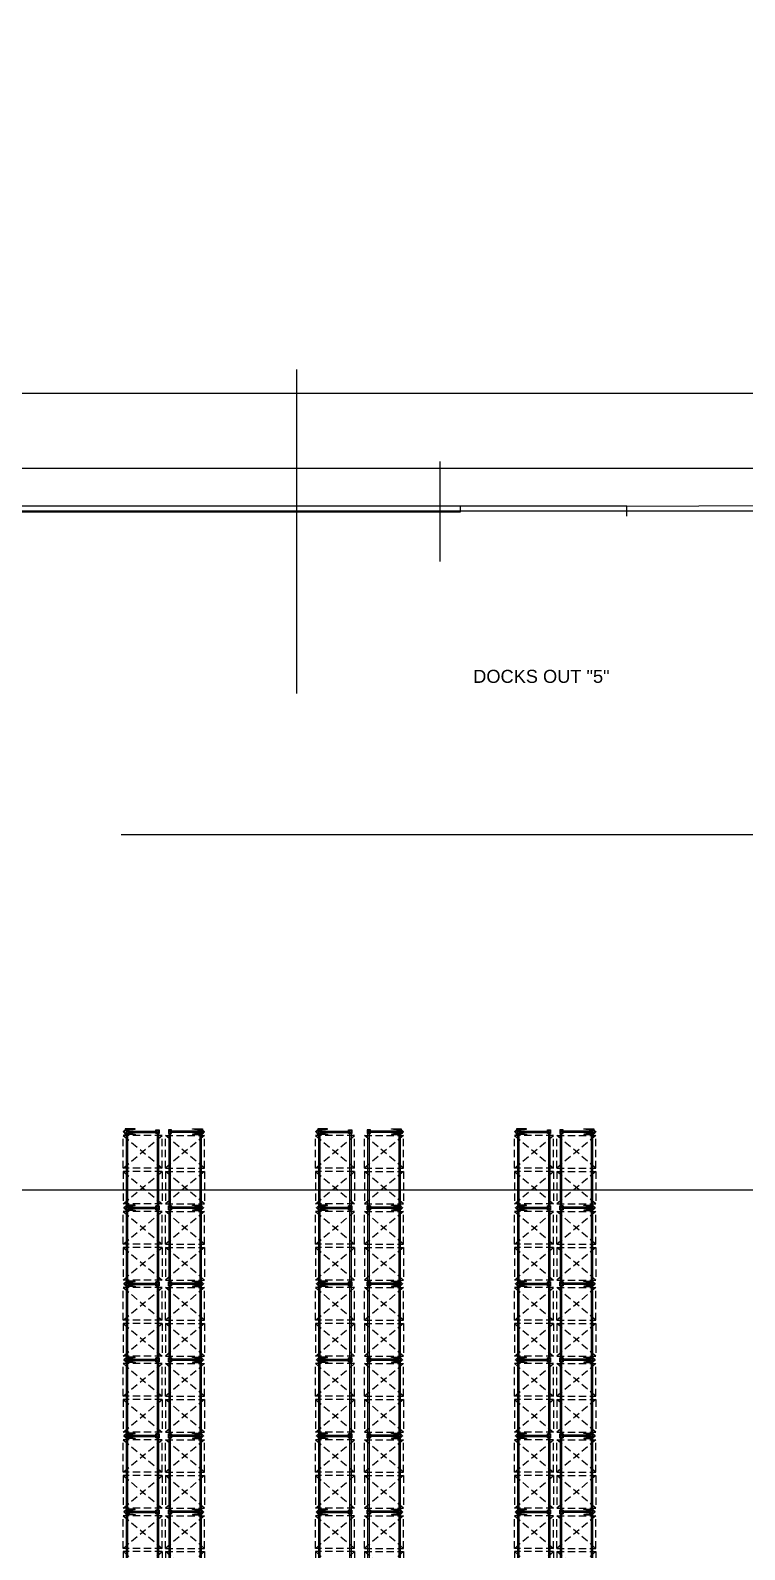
# Model space of a CAD drawing. Header units: millimetres. Extents: x 13 to 166, y 58 to 179.
# Drawn here: x 74.04 to 95.96, y 132.69 to 179.29 of the extents above; entities that cross this region are included whole.
import ezdxf

# ---------------------------------------------------------------- set-up
doc = ezdxf.new("R2010")
doc.units = ezdxf.units.MM
doc.linetypes.add('12_13_14_SB-E17-AR-A01_A02_A03-A$0$DASHED2', pattern=[0.375, 0.25, -0.125])
doc.layers.add('Rack Tecnorack 2300 mm Munster', color=1, linetype='Continuous')
doc.styles.get("Standard").update_dxf_attribs({"font": 'txt.shx'})

# ---------------------------------------------------------------- blocks, each defined once
blk = doc.blocks.new('Rack 2300mm')
at = {"color": 252}
for p, q in [((3089.894409, 1794.685928), (3089.894409, 1795.581501)), ((3089.914409, 1794.685928), (3089.914409, 1795.581501)), ((3089.934409, 1794.685928), (3089.934409, 1795.581501)), ((3092.199909, 1795.632714), (3089.961909, 1795.632714)), ((3092.194909, 1795.587714), (3089.966909, 1795.587714)), ((3092.227409, 1794.685928), (3092.227409, 1795.581501)), ((3092.247409, 1794.685928), (3092.247409, 1795.581501)), ((3092.267409, 1794.685928), (3092.267409, 1795.581501)), ((3089.934409, 1795.567108), (3089.914409, 1795.567108)), ((3092.247409, 1795.567108), (3092.267409, 1795.567108)), ((3089.914409, 1794.700321), (3089.894409, 1794.700321)), ((3092.194909, 1794.679714), (3089.966909, 1794.679714)), ((3092.227409, 1794.700321), (3092.247409, 1794.700321)), ((3092.199909, 1794.634714), (3089.961909, 1794.634714))]:
    blk.add_line(p, q, dxfattribs=at)
at = {"color": 253, "linetype": '12_13_14_SB-E17-AR-A01_A02_A03-A$0$DASHED2', "ltscale": 0.9}
for p, q in [((3091.030463, 1795.733714), (3090.030463, 1795.733714)), ((3090.030463, 1794.533714), (3091.030463, 1795.733714)), ((3091.030463, 1794.533714), (3090.030463, 1795.733714)), ((3090.030463, 1795.733714), (3090.030463, 1794.533714)), ((3091.030463, 1795.733714), (3091.030463, 1794.533714)), ((3091.131355, 1795.733714), (3091.131355, 1794.533714)), ((3091.131355, 1795.733714), (3092.131355, 1795.733714)), ((3092.131355, 1794.533714), (3091.131355, 1795.733714)), ((3091.131355, 1794.533714), (3092.131355, 1795.733714)), ((3092.131355, 1795.733714), (3092.131355, 1794.533714)), ((3091.030463, 1794.533714), (3090.030463, 1794.533714)), ((3091.131355, 1794.533714), (3092.131355, 1794.533714))]:
    blk.add_line(p, q, dxfattribs=at)
at = {"color": 252}
for points in [[(3089.894409, 1795.542714), (3089.854409, 1795.542714), (3089.854409, 1795.642714), (3089.974409, 1795.642714), (3089.974409, 1795.542714), (3089.934409, 1795.542714)], [(3089.914409, 1795.581501), (3089.894409, 1795.581501)], [(3089.914409, 1795.581501), (3089.934409, 1795.581501)], [(3092.267409, 1795.542714), (3092.307409, 1795.542714), (3092.307409, 1795.642714), (3092.187409, 1795.642714), (3092.187409, 1795.542714), (3092.227409, 1795.542714)], [(3092.247409, 1795.581501), (3092.227409, 1795.581501)], [(3092.247409, 1795.581501), (3092.267409, 1795.581501)], [(3089.894409, 1794.724714), (3089.854409, 1794.724714), (3089.854409, 1794.624714), (3089.974409, 1794.624714), (3089.974409, 1794.724714), (3089.934409, 1794.724714)], [(3089.914409, 1794.685928), (3089.894409, 1794.685928)], [(3089.914409, 1794.685928), (3089.934409, 1794.685928)], [(3092.267409, 1794.724714), (3092.307409, 1794.724714), (3092.307409, 1794.624714), (3092.187409, 1794.624714), (3092.187409, 1794.724714), (3092.227409, 1794.724714)], [(3092.247409, 1794.685928), (3092.227409, 1794.685928)], [(3092.247409, 1794.685928), (3092.267409, 1794.685928)]]:
    blk.add_lwpolyline(points, dxfattribs=at)
at = {"color": 252, "lineweight": 30}
for points in [[(3089.935696, 1795.551501), (3089.935696, 1795.57943, -0.198912), (3089.93716, 1795.582966), (3089.955445, 1795.60125, 0.198912), (3089.956909, 1795.604785), (3089.956909, 1795.627714, 0.414214), (3089.951909, 1795.632714), (3089.876909, 1795.632714, 0.414214), (3089.871909, 1795.627714), (3089.871909, 1795.604785, 0.198912), (3089.873374, 1795.60125), (3089.891658, 1795.582966, -0.198912), (3089.893122, 1795.57943), (3089.893122, 1795.551501)], [(3092.226122, 1795.551501), (3092.226122, 1795.57943, 0.198912), (3092.224658, 1795.582966), (3092.206374, 1795.60125, -0.198912), (3092.204909, 1795.604785), (3092.204909, 1795.627714, -0.414214), (3092.209909, 1795.632714), (3092.284909, 1795.632714, -0.414214), (3092.289909, 1795.627714), (3092.289909, 1795.604785, -0.198912), (3092.288445, 1795.60125), (3092.27016, 1795.582966, 0.198912), (3092.268696, 1795.57943), (3092.268696, 1795.551501)], [(3089.935696, 1794.715928), (3089.935696, 1794.687999, 0.198912), (3089.93716, 1794.684463), (3089.955445, 1794.666179, -0.198912), (3089.956909, 1794.662643), (3089.956909, 1794.639714, -0.414214), (3089.951909, 1794.634714), (3089.876909, 1794.634714, -0.414214), (3089.871909, 1794.639714), (3089.871909, 1794.662643, -0.198912), (3089.873374, 1794.666179), (3089.891658, 1794.684463, 0.198912), (3089.893122, 1794.687999), (3089.893122, 1794.715928)], [(3092.226122, 1794.715928), (3092.226122, 1794.687999, -0.198912), (3092.224658, 1794.684463), (3092.206374, 1794.666179, 0.198912), (3092.204909, 1794.662643), (3092.204909, 1794.639714, 0.414214), (3092.209909, 1794.634714), (3092.284909, 1794.634714, 0.414214), (3092.289909, 1794.639714), (3092.289909, 1794.662643, 0.198912), (3092.288445, 1794.666179), (3092.27016, 1794.684463, -0.198912), (3092.268696, 1794.687999), (3092.268696, 1794.715928)]]:
    blk.add_lwpolyline(points, format="xyb", dxfattribs=at)
at = {"color": 252}
for points in [[(3089.951909, 1795.632714), (3089.961909, 1795.632714, -0.414214), (3089.966909, 1795.627714), (3089.966909, 1795.582714)], [(3092.209909, 1795.632714), (3092.199909, 1795.632714, 0.414214), (3092.194909, 1795.627714), (3092.194909, 1795.582714)], [(3089.951909, 1794.634714), (3089.961909, 1794.634714, 0.414214), (3089.966909, 1794.639714), (3089.966909, 1794.684714)], [(3092.209909, 1794.634714), (3092.199909, 1794.634714, -0.414214), (3092.194909, 1794.639714), (3092.194909, 1794.684714)]]:
    blk.add_lwpolyline(points, format="xyb", dxfattribs=at)
for points in [[(3089.870749, 1795.572714), (3089.875079, 1795.570214), (3089.875079, 1795.565214), (3089.870749, 1795.562714), (3089.866419, 1795.565214), (3089.866419, 1795.570214)], [(3089.958069, 1795.562714), (3089.9624, 1795.565214), (3089.9624, 1795.570214), (3089.958069, 1795.572714), (3089.953739, 1795.570214), (3089.953739, 1795.565214)], [(3092.203749, 1795.562714), (3092.199419, 1795.565214), (3092.199419, 1795.570214), (3092.203749, 1795.572714), (3092.208079, 1795.570214), (3092.208079, 1795.565214)], [(3092.291069, 1795.572714), (3092.286739, 1795.570214), (3092.286739, 1795.565214), (3092.291069, 1795.562714), (3092.2954, 1795.565214), (3092.2954, 1795.570214)], [(3089.870749, 1794.694714), (3089.875079, 1794.697214), (3089.875079, 1794.702214), (3089.870749, 1794.704714), (3089.866419, 1794.702214), (3089.866419, 1794.697214)], [(3089.958069, 1794.704714), (3089.9624, 1794.702214), (3089.9624, 1794.697214), (3089.958069, 1794.694714), (3089.953739, 1794.697214), (3089.953739, 1794.702214)], [(3092.203749, 1794.704714), (3092.199419, 1794.702214), (3092.199419, 1794.697214), (3092.203749, 1794.694714), (3092.208079, 1794.697214), (3092.208079, 1794.702214)], [(3092.291069, 1794.694714), (3092.286739, 1794.697214), (3092.286739, 1794.702214), (3092.291069, 1794.704714), (3092.2954, 1794.702214), (3092.2954, 1794.697214)]]:
    blk.add_lwpolyline(points, close=True, dxfattribs=at)
at = {"color": 252, "ltscale": 5}
blk.add_lwpolyline([(3092.252823, 1794.684714), (3092.241995, 1794.684714)], dxfattribs=at)
at = {"color": 252}
for centre in [(3089.870749, 1795.567714), (3089.958069, 1795.567714), (3092.203749, 1795.567714), (3092.291069, 1795.567714), (3089.870749, 1794.699714), (3089.958069, 1794.699714), (3092.203749, 1794.699714), (3092.291069, 1794.699714)]:
    blk.add_circle(centre, 0.00634, dxfattribs=at)
at = {"layer": 'Defpoints', "color": 252}
for points in [[(3089.85077, 1794.659714), (3089.85077, 1794.843873), (3089.84077, 1794.904714), (3089.83077, 1794.904714), (3089.83077, 1794.624714), (3089.85077, 1794.624714)], [(3089.978049, 1794.659714), (3089.978049, 1794.843873), (3089.988049, 1794.904714), (3089.998049, 1794.904714), (3089.998049, 1794.624714), (3089.978049, 1794.624714)], [(3092.18377, 1794.659714), (3092.18377, 1794.843873), (3092.17377, 1794.904714), (3092.16377, 1794.904714), (3092.16377, 1794.624714), (3092.18377, 1794.624714)], [(3092.311049, 1794.659714), (3092.311049, 1794.843873), (3092.321049, 1794.904714), (3092.331049, 1794.904714), (3092.331049, 1794.624714), (3092.311049, 1794.624714)]]:
    blk.add_lwpolyline(points, dxfattribs=at)
at = {"layer": 'Defpoints', "color": 252, "lineweight": 30, "ltscale": 5}
for points in [[(3089.85077, 1794.659714), (3089.85077, 1794.624714), (3089.914409, 1794.561075), (3089.978049, 1794.624714), (3089.978049, 1794.659714)], [(3092.18377, 1794.659714), (3092.18377, 1794.624714), (3092.247409, 1794.561075), (3092.311049, 1794.624714), (3092.311049, 1794.659714)]]:
    blk.add_lwpolyline(points, dxfattribs=at)
blk = doc.blocks.new('Proteccion Rack 80 Tecnoracks (Planta)')
at = {"color": 252}
for points in [[(2007.437156, 1320.577409), (2007.252998, 1320.577409), (2007.192156, 1320.587409), (2007.192156, 1320.597409), (2007.472156, 1320.597409), (2007.472156, 1320.57751)], [(2007.437156, 1320.450129), (2007.252998, 1320.450129), (2007.192156, 1320.440129), (2007.192156, 1320.430129), (2007.472156, 1320.430129), (2007.472156, 1320.450028)]]:
    blk.add_lwpolyline(points, dxfattribs=at)
for points in [[(2007.297631, 1320.587459), (2007.300131, 1320.591789), (2007.305131, 1320.591789), (2007.307631, 1320.587459), (2007.305131, 1320.583129), (2007.300131, 1320.583129)], [(2007.297631, 1320.440079), (2007.300131, 1320.435749), (2007.305131, 1320.435749), (2007.307631, 1320.440079), (2007.305131, 1320.444409), (2007.300131, 1320.444409)], [(2007.412297, 1320.587459), (2007.414797, 1320.591789), (2007.419797, 1320.591789), (2007.422297, 1320.587459), (2007.419797, 1320.583129), (2007.414797, 1320.583129)], [(2007.412297, 1320.440079), (2007.414797, 1320.435748), (2007.419797, 1320.435748), (2007.422297, 1320.440079), (2007.419797, 1320.444409), (2007.414797, 1320.444409)]]:
    blk.add_lwpolyline(points, close=True, dxfattribs=at)
blk.add_lwpolyline([(2007.437156, 1320.451129), (2007.467599, 1320.451129, 0.198912), (2007.47467, 1320.454058), (2007.52731, 1320.506698, 0.414214), (2007.52731, 1320.52084), (2007.47467, 1320.57348, 0.198912), (2007.467599, 1320.576409), (2007.437156, 1320.576409), (2007.437156, 1320.578409), (2007.467599, 1320.578409, -0.198912), (2007.476085, 1320.574894), (2007.528724, 1320.522254, -0.414214), (2007.528724, 1320.505284), (2007.476085, 1320.452644, -0.198912), (2007.467599, 1320.449129), (2007.437156, 1320.449129), (2007.437156, 1320.451129)], format="xyb", dxfattribs=at)
for centre, radius in [((2007.302631, 1320.587459), 0.00634), ((2007.302631, 1320.440079), 0.00634), ((2007.302631, 1320.587459), 0.00433), ((2007.302631, 1320.440079), 0.00433), ((2007.302631, 1320.587459), 0.002732), ((2007.302631, 1320.440079), 0.002732), ((2007.302631, 1320.587459), 0.002203), ((2007.302631, 1320.440079), 0.002203), ((2007.417297, 1320.587459), 0.00634), ((2007.417297, 1320.440079), 0.00634), ((2007.417297, 1320.587459), 0.00433), ((2007.417297, 1320.440079), 0.00433), ((2007.417297, 1320.587459), 0.002732), ((2007.417297, 1320.440079), 0.002732), ((2007.417297, 1320.587459), 0.002203), ((2007.417297, 1320.440079), 0.002203)]:
    blk.add_circle(centre, radius, dxfattribs=at)
at = {"layer": 'Defpoints', "color": 252, "linetype": 'Continuous', "lineweight": 0}
blk.add_line((2007.431156, 1320.551269), (2007.431156, 1320.476269), dxfattribs=at)

msp = doc.modelspace()

# ---------------------------------------------------------------- linework, layer by layer
at = {"layer": 'Defpoints', "linetype": 'Continuous'}
for p, q in [((82.210245, 168.884413), (82.210245, 158.946244)), ((86.605708, 166.061406), (86.605708, 162.998182))]:
    msp.add_line(p, q, dxfattribs=at)
at = {"layer": 'Defpoints', "color": 11, "linetype": 'Continuous'}
msp.add_lwpolyline([(12.991666, 168.144934), (12.991666, 101.155791), (75.139119, 101.155791), (126.516698, 148.38498), (121.343444, 153.416509), (131.145404, 163.420835), (115.974446, 179.14343), (104.938183, 179.28711), (105.33959, 168.144934), (12.991666, 168.144934)], dxfattribs=at)
at = {"layer": 'Defpoints', "color": 210, "linetype": 'Continuous'}
msp.add_lwpolyline([(14.734817, 143.711843), (14.734817, 165.859479), (105.403141, 165.859479), (105.290476, 158.244523), (107.155154, 158.24899), (116.091427, 148.799802), (105.073494, 138.206334), (109.821129, 133.244948), (108.520555, 132.032144), (97.110163, 143.711843), (14.734817, 143.711843), (14.734817, 143.711843)], dxfattribs=at)
at = {"layer": 'Defpoints', "linetype": 'Continuous'}
for points in [[(92.345721, 164.388851), (92.345721, 164.696968), (16.568034, 164.696968), (16.568034, 150.54927), (16.982985, 150.54927)], [(16.924762, 150.854241), (16.751325, 150.854241), (16.751325, 164.515144), (87.242917, 164.515144), (87.242917, 164.715666)], [(16.924762, 150.854241), (16.751325, 150.854241), (16.772719, 164.547975), (100.207147, 164.548068), (100.200337, 164.388242)], [(76.828124, 154.620644), (100.061738, 154.620644), (100.207147, 164.548068), (104.573801, 164.452537)], [(92.345721, 164.696968), (110.04425, 164.775014), (122.79092, 150.768494), (122.334572, 150.371816)]]:
    msp.add_lwpolyline(points, dxfattribs=at)

# ---------------------------------------------------------------- block references
at = {"linetype": 'Continuous', "lineweight": 0, "xscale": -1}
for p in [(2084.427902, -1175.009258), (2090.332635, -1175.009258), (2096.437368, -1175.009258)]:
    msp.add_blockref('Proteccion Rack 80 Tecnoracks (Planta)', p, dxfattribs=at)
at = {"linetype": 'Continuous', "lineweight": 0}
for p in [(-1928.15041, -1175.009258), (-1922.045676, -1175.009258), (-1916.140943, -1175.009258)]:
    msp.add_blockref('Proteccion Rack 80 Tecnoracks (Planta)', p, dxfattribs=at)
at = {"layer": 'Rack Tecnorack 2300 mm Munster'}
for p, rotation in [((-1717.643968, 3235.41892), 270), ((1873.92146, -2946.742899), 90), ((-1711.739235, 3235.41892), 270), ((1880.026194, -2946.742899), 90), ((-1705.634502, 3235.41892), 270), ((1885.930927, -2946.742899), 90), ((-1717.643968, 3233.08592), 270), ((1873.92146, -2949.075899), 90), ((-1711.739235, 3233.08592), 270), ((1880.026194, -2949.075899), 90), ((-1705.634502, 3233.08592), 270), ((1885.930927, -2949.075899), 90), ((-1717.643968, 3230.75292), 270), ((1873.92146, -2951.408899), 90), ((-1711.739235, 3230.75292), 270), ((1880.026194, -2951.408899), 90), ((-1705.634502, 3230.75292), 270), ((1885.930927, -2951.408899), 90), ((-1717.643968, 3228.41992), 270), ((1873.92146, -2953.741899), 90), ((-1711.739235, 3228.41992), 270), ((1880.026194, -2953.741899), 90), ((-1705.634502, 3228.41992), 270), ((1885.930927, -2953.741899), 90), ((-1717.643968, 3226.08692), 270), ((1873.92146, -2956.074899), 90), ((-1711.739235, 3226.08692), 270), ((1880.026194, -2956.074899), 90), ((-1705.634502, 3226.08692), 270), ((1885.930927, -2956.074899), 90), ((-1717.643968, 3223.75392), 270), ((1873.92146, -2958.407899), 90), ((-1711.739235, 3223.75392), 270), ((1880.026194, -2958.407899), 90), ((-1705.634502, 3223.75392), 270), ((1885.930927, -2958.407899), 90)]:
    msp.add_blockref('Rack 2300mm', p, dxfattribs=dict(at, rotation=rotation))

# ---------------------------------------------------------------- texts
at = {"linetype": 'Continuous', "insert": (87.632386, 159.672108), "char_height": 0.4, "width": 5.018814, "attachment_point": 1}
msp.add_mtext('{\\fArial|b0|i0|c0|p34;DOCKS OUT "5"}', dxfattribs=at)

doc.saveas('drawing.dxf')
